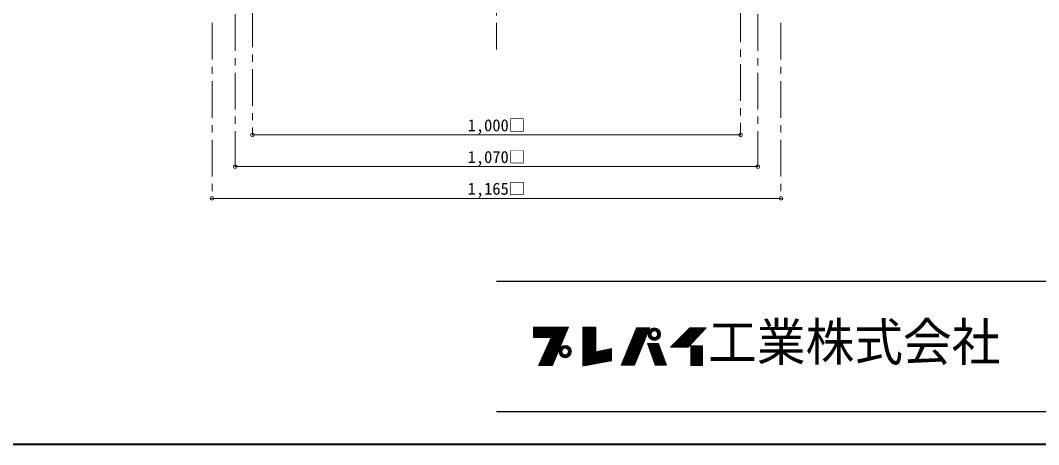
# Model space of a CAD drawing. Units: millimetres at full size, sheet at 1:15; details may follow other scales. Extents: x -3186 to 2889, y -2031 to 2184.
# Drawn here: x -1123 to 962, y -2031 to -1161 of the extents above; entities that cross this region are included whole.
import ezdxf
from ezdxf.enums import TextEntityAlignment as Align

# ---------------------------------------------------------------- set-up
doc = ezdxf.new("R2010")
doc.units = ezdxf.units.MM
doc.header["$LTSCALE"] = 15
doc.header["$PDMODE"] = 32
doc.header["$PDSIZE"] = 7.5
doc.linetypes.add('CHAIN1', pattern=[8, 5, -1, 1, -1])
doc.layers.add('0-0', color=7, linetype='Continuous', lineweight=18)
doc.styles.add('ＭＳ ゴシック', font='')
doc.styles.get('ＭＳ ゴシック').set_extended_font_data('MS Gothic')

msp = doc.modelspace()

# ---------------------------------------------------------------- linework, layer by layer
at = {"layer": '0-0', "color": 4, "linetype": 'CHAIN1', "lineweight": 9}
for p, q in [((-148.15, 153.97), (-148.15, -1220.74)), ((-648.15, -1140.74), (-648.15, -1395.74)), ((351.85, -1130.74), (351.85, -1395.74)), ((-730.65, -1165.74), (-730.65, -1525.74)), ((-683.15, -1148.24), (-683.15, -1460.74)), ((386.85, -1148.24), (386.85, -1460.74)), ((434.35, -1165.74), (434.35, -1525.74))]:
    msp.add_line(p, q, dxfattribs=at)
at = {"layer": '0-0', "color": 4, "lineweight": 9}
for p, q in [((-648.15, -1395.74), (351.85, -1395.74)), ((-683.15, -1460.74), (386.85, -1460.74)), ((-730.65, -1525.74), (434.35, -1525.74))]:
    msp.add_line(p, q, dxfattribs=at)
at = {"layer": '0-0', "color": 6, "lineweight": 25}
for p, q in [((-148.15, -1695.39), (2821.85, -1695.39)), ((2821.85, -1963.24), (-148.15, -1963.24))]:
    msp.add_line(p, q, dxfattribs=at)
at = {"layer": '0-0'}
for p, q in [((-72.51, -1791.04), (-1.4, -1791.04)), ((-72.51, -1791.67), (-1.66, -1791.67)), ((-72.51, -1792.62), (-2.05, -1792.62)), ((-33.45, -1868.53), (-1.01, -1790.1)), ((28.92, -1789.78), (28.92, -1869.48)), ((55.06, -1789.78), (28.92, -1789.78)), ((28.92, -1791.04), (55.06, -1791.04)), ((28.92, -1791.67), (55.06, -1791.67)), ((28.92, -1792.62), (55.06, -1792.62)), ((138.85, -1791.36), (107.35, -1867.9)), ((134.13, -1867.9), (165.94, -1791.36)), ((138.34, -1792.62), (165.42, -1792.62)), ((138.85, -1791.36), (165.94, -1791.36)), ((169.91, -1792.62), (180.25, -1792.62)), ((244.38, -1831.05), (281.23, -1791.36)), ((246.58, -1792.62), (280.06, -1792.62)), ((-72.51, -1793.56), (-2.44, -1793.56)), ((-72.51, -1794.51), (-2.83, -1794.51)), ((-72.51, -1795.77), (-3.35, -1795.77)), ((-3.74, -1796.71), (-72.51, -1796.71)), ((-72.51, -1797.66), (-4.13, -1797.66)), ((-72.51, -1798.6), (-4.52, -1798.6)), ((-72.51, -1799.55), (-4.91, -1799.55)), ((-72.51, -1800.49), (-5.31, -1800.49)), ((-72.51, -1801.12), (-5.57, -1801.12)), ((-72.51, -1802.38), (-6.09, -1802.38)), ((-72.51, -1803.33), (-6.48, -1803.33)), ((-72.51, -1804.27), (-6.87, -1804.27)), ((-72.51, -1805.22), (-7.26, -1805.22)), ((-72.51, -1806.16), (-7.65, -1806.16)), ((-72.51, -1807.11), (-8.04, -1807.11)), ((-72.51, -1808.05), (-8.43, -1808.05)), ((-72.51, -1809), (-8.82, -1809)), ((-72.51, -1809.94), (-9.21, -1809.94)), ((-35.97, -1811.2), (-72.51, -1811.2)), ((-62.43, -1868.53), (-35.97, -1811.2)), ((-10.65, -1813.41), (-36.99, -1813.41)), ((-10.13, -1812.15), (-36.41, -1812.15)), ((-9.74, -1811.2), (-35.97, -1811.2)), ((28.92, -1793.56), (55.06, -1793.56)), ((28.92, -1794.51), (55.06, -1794.51)), ((28.92, -1795.77), (55.06, -1795.77)), ((28.92, -1796.71), (55.06, -1796.71)), ((28.92, -1797.66), (55.06, -1797.66)), ((28.92, -1798.6), (55.06, -1798.6)), ((28.92, -1799.55), (55.06, -1799.55)), ((28.92, -1800.49), (55.06, -1800.49)), ((28.92, -1801.12), (55.06, -1801.12)), ((28.92, -1802.38), (55.06, -1802.38)), ((28.92, -1803.33), (55.06, -1803.33)), ((28.92, -1804.27), (55.06, -1804.27)), ((28.92, -1805.22), (55.06, -1805.22)), ((28.92, -1806.16), (55.06, -1806.16)), ((28.92, -1807.11), (55.06, -1807.11)), ((28.92, -1808.05), (55.06, -1808.05)), ((28.92, -1809), (55.06, -1809)), ((28.92, -1809.94), (55.06, -1809.94)), ((28.92, -1811.2), (55.06, -1811.2)), ((28.92, -1812.15), (55.06, -1812.15)), ((28.92, -1813.41), (55.06, -1813.41)), ((129.78, -1813.41), (156.78, -1813.41)), ((130.3, -1812.15), (157.3, -1812.15)), ((130.69, -1811.2), (157.7, -1811.2)), ((131.21, -1809.94), (158.22, -1809.94)), ((131.59, -1809), (158.61, -1809)), ((131.98, -1808.05), (159.01, -1808.05)), ((132.37, -1807.11), (159.4, -1807.11)), ((132.76, -1806.16), (159.79, -1806.16)), ((133.18, -1805.22), (160.18, -1805.22)), ((133.54, -1804.27), (160.58, -1804.27)), ((133.93, -1803.33), (160.97, -1803.33)), ((134.32, -1802.38), (161.36, -1802.38)), ((134.84, -1801.12), (161.89, -1801.12)), ((135.09, -1800.49), (162.15, -1800.49)), ((135.48, -1799.55), (162.54, -1799.55)), ((135.87, -1798.6), (162.93, -1798.6)), ((136.26, -1797.66), (163.33, -1797.66)), ((136.65, -1796.71), (163.72, -1796.71)), ((137.04, -1795.77), (164.11, -1795.77)), ((137.56, -1794.51), (164.63, -1794.51)), ((137.95, -1793.56), (165, -1793.56)), ((162.33, -1804.27), (168.33, -1804.27)), ((162.39, -1803.01), (168.45, -1803.01)), ((162.43, -1805.85), (168.52, -1805.85)), ((162.65, -1801.44), (168.95, -1801.44)), ((162.72, -1807.42), (169.11, -1807.42)), ((163.24, -1799.55), (170.26, -1799.55)), ((163.24, -1809), (170.26, -1809)), ((163.82, -1798.29), (171.96, -1798.29)), ((163.99, -1810.57), (172.66, -1810.57)), ((164.81, -1796.71), (185.35, -1796.71)), ((165.05, -1812.15), (185.11, -1812.15)), ((165.87, -1795.45), (184.29, -1795.45)), ((166.18, -1813.41), (183.97, -1813.41)), ((167.7, -1793.88), (182.46, -1793.88)), ((186.16, -1810.57), (177.5, -1810.57)), ((186.34, -1798.29), (178.2, -1798.29)), ((186.92, -1799.55), (179.9, -1799.55)), ((186.92, -1809), (179.9, -1809)), ((187.43, -1807.42), (181.05, -1807.42)), ((187.51, -1801.44), (181.2, -1801.44)), ((187.73, -1805.85), (181.64, -1805.85)), ((187.77, -1803.01), (181.71, -1803.01)), ((181.83, -1804.27), (187.83, -1804.27)), ((225.79, -1813.41), (260.76, -1813.41)), ((227.05, -1812.15), (261.93, -1812.15)), ((228, -1811.2), (262.81, -1811.2)), ((229.26, -1809.94), (263.98, -1809.94)), ((230.2, -1809), (264.85, -1809)), ((231.15, -1808.05), (265.73, -1808.05)), ((232.09, -1807.11), (266.61, -1807.11)), ((233.04, -1806.16), (267.49, -1806.16)), ((233.98, -1805.22), (268.36, -1805.22)), ((234.93, -1804.27), (269.24, -1804.27)), ((235.87, -1803.33), (270.21, -1803.33)), ((236.82, -1802.38), (271, -1802.38)), ((238.08, -1801.12), (272.17, -1801.12)), ((238.71, -1800.49), (272.75, -1800.49)), ((239.65, -1799.55), (273.63, -1799.55)), ((240.6, -1798.6), (274.51, -1798.6)), ((241.54, -1797.66), (275.38, -1797.66)), ((242.49, -1796.71), (276.26, -1796.71)), ((243.43, -1795.77), (277.14, -1795.77)), ((244.69, -1794.51), (278.31, -1794.51)), ((245.64, -1793.56), (279.19, -1793.56)), ((-19.64, -1835.14), (-47.02, -1835.14)), ((-18.99, -1833.57), (-46.29, -1833.57)), ((-18.47, -1832.31), (-45.71, -1832.31)), ((-17.81, -1830.73), (-44.98, -1830.73)), ((-44.4, -1829.47), (-17.29, -1829.47)), ((-16.64, -1827.9), (-43.68, -1827.9)), ((-15.99, -1826.32), (-42.95, -1826.32)), ((-15.47, -1825.06), (-42.37, -1825.06)), ((-41.64, -1823.49), (-14.82, -1823.49)), ((-14.3, -1822.23), (-41.06, -1822.23)), ((-13.78, -1820.97), (-40.38, -1820.97)), ((-39.75, -1819.39), (-13.12, -1819.39)), ((-12.6, -1818.13), (-39.17, -1818.13)), ((-11.95, -1816.56), (-38.44, -1816.56)), ((-11.56, -1815.61), (-38.01, -1815.61)), ((-11.04, -1814.35), (-37.42, -1814.35)), ((-19.46, -1835.14), (-12.44, -1835.14)), ((-18.71, -1833.57), (-10.04, -1833.57)), ((-17.89, -1832.31), (2.65, -1832.31)), ((-16.52, -1830.73), (1.27, -1830.73)), ((-15, -1829.47), (-0.24, -1829.47)), ((-12.01, -1827.9), (-3.23, -1827.9)), ((3.46, -1833.57), (-5.2, -1833.57)), ((4.22, -1835.14), (-2.8, -1835.14)), ((28.92, -1814.35), (55.06, -1814.35)), ((28.92, -1815.61), (55.06, -1815.61)), ((28.92, -1816.56), (55.06, -1816.56)), ((28.92, -1818.13), (55.06, -1818.13)), ((28.92, -1819.39), (55.06, -1819.39)), ((28.92, -1820.97), (55.06, -1820.97)), ((28.92, -1822.23), (55.06, -1822.23)), ((28.92, -1823.49), (55.06, -1823.49)), ((28.92, -1825.06), (55.06, -1825.06)), ((28.92, -1826.32), (55.06, -1826.32)), ((28.92, -1827.9), (55.06, -1827.9)), ((28.92, -1829.47), (55.06, -1829.47)), ((28.92, -1830.73), (55.06, -1830.73)), ((28.92, -1832.31), (55.06, -1832.31)), ((28.92, -1833.57), (55.06, -1833.57)), ((28.92, -1835.14), (55.06, -1835.14)), ((87.51, -1835.14), (79.05, -1835.14)), ((120.84, -1835.14), (147.75, -1835.14)), ((121.48, -1833.57), (148.4, -1833.57)), ((122, -1832.31), (148.92, -1832.31)), ((122.65, -1830.73), (149.58, -1830.73)), ((123.17, -1829.47), (150.1, -1829.47)), ((123.82, -1827.9), (150.76, -1827.9)), ((124.47, -1826.32), (151.41, -1826.32)), ((124.99, -1825.06), (151.94, -1825.06)), ((125.62, -1823.49), (152.59, -1823.49)), ((126.15, -1822.23), (153.11, -1822.23)), ((126.67, -1820.97), (153.64, -1820.97)), ((127.32, -1819.39), (154.29, -1819.39)), ((127.84, -1818.13), (154.82, -1818.13)), ((128.48, -1816.56), (155.47, -1816.56)), ((128.87, -1815.61), (155.86, -1815.61)), ((129.39, -1814.35), (156.39, -1814.35)), ((161.33, -1823.49), (183.39, -1823.49)), ((161.88, -1825.06), (183.97, -1825.06)), ((162.31, -1826.32), (184.43, -1826.32)), ((162.86, -1827.9), (185.01, -1827.9)), ((163.41, -1829.47), (185.59, -1829.47)), ((163.85, -1830.73), (186.06, -1830.73)), ((164.39, -1832.31), (186.64, -1832.31)), ((164.83, -1833.57), (187.1, -1833.57)), ((165.38, -1835.14), (187.68, -1835.14)), ((168.68, -1815.3), (181.48, -1815.3)), ((171.67, -1816.56), (178.49, -1816.56)), ((199.65, -1867.59), (183.27, -1823.17)), ((208.15, -1831.05), (244.38, -1831.05)), ((209.73, -1829.47), (245.84, -1829.47)), ((211.3, -1827.9), (247.3, -1827.9)), ((212.88, -1826.32), (248.77, -1826.32)), ((214.14, -1825.06), (249.94, -1825.06)), ((215.71, -1823.49), (251.4, -1823.49)), ((216.97, -1822.23), (252.57, -1822.23)), ((218.23, -1820.97), (253.74, -1820.97)), ((219.81, -1819.39), (255.2, -1819.39)), ((221.07, -1818.13), (256.37, -1818.13)), ((222.64, -1816.56), (257.83, -1816.56)), ((223.59, -1815.61), (258.71, -1815.61)), ((224.85, -1814.35), (259.88, -1814.35)), ((250.05, -1829.47), (273.99, -1829.47)), ((250.05, -1830.73), (273.99, -1830.73)), ((250.05, -1832.31), (273.99, -1832.31)), ((250.05, -1833.57), (273.99, -1833.57)), ((250.05, -1835.14), (273.99, -1835.14)), ((-27.98, -1855.3), (-56.32, -1855.3)), ((-27.33, -1853.73), (-55.6, -1853.73)), ((-26.68, -1852.15), (-54.87, -1852.15)), ((-26.02, -1850.58), (-54.14, -1850.58)), ((-25.37, -1849), (-53.42, -1849)), ((-24.85, -1847.74), (-52.84, -1847.74)), ((-24.2, -1846.17), (-52.11, -1846.17)), ((-23.55, -1844.59), (-51.38, -1844.59)), ((-22.77, -1842.7), (-50.46, -1842.7)), ((-22.24, -1841.44), (-49.93, -1841.44)), ((-21.59, -1839.87), (-49.2, -1839.87)), ((-48.62, -1838.61), (-21.07, -1838.61)), ((-20.42, -1837.03), (-47.89, -1837.03)), ((-20.37, -1839.87), (-14.37, -1839.87)), ((-20.31, -1838.61), (-14.25, -1838.61)), ((-20.27, -1841.44), (-14.18, -1841.44)), ((-20.05, -1837.03), (-13.75, -1837.03)), ((-20.05, -1842.7), (-13.75, -1842.7)), ((-19.46, -1844.59), (-12.44, -1844.59)), ((-18.71, -1846.17), (-10.04, -1846.17)), ((-17.65, -1847.74), (2.41, -1847.74)), ((-16.52, -1849), (1.27, -1849)), ((-14.54, -1850.58), (-0.7, -1850.58)), ((-11.03, -1852.15), (-4.21, -1852.15)), ((3.46, -1846.17), (-5.2, -1846.17)), ((4.22, -1844.59), (-2.8, -1844.59)), ((4.81, -1837.03), (-1.5, -1837.03)), ((4.81, -1842.7), (-1.5, -1842.7)), ((5.03, -1841.44), (-1.06, -1841.44)), ((5.07, -1838.61), (-0.99, -1838.61)), ((-0.87, -1839.87), (5.13, -1839.87)), ((28.92, -1837.03), (55.06, -1837.03)), ((28.92, -1838.61), (55.06, -1838.61)), ((28.92, -1839.87), (55.06, -1839.87)), ((28.92, -1841.44), (87.51, -1841.44)), ((28.92, -1842.7), (87.51, -1842.7)), ((28.92, -1844.59), (87.51, -1844.59)), ((28.92, -1846.17), (87.51, -1846.17)), ((28.92, -1847.74), (87.51, -1847.74)), ((28.92, -1849), (87.51, -1849)), ((28.92, -1850.58), (87.51, -1850.58)), ((28.92, -1852.15), (87.51, -1852.15)), ((28.92, -1853.73), (87.51, -1853.73)), ((28.92, -1855.3), (87.51, -1855.3)), ((87.51, -1839.87), (57.89, -1839.87)), ((87.51, -1838.61), (63.53, -1838.61)), ((87.51, -1837.03), (70.58, -1837.03)), ((112.54, -1855.3), (139.37, -1855.3)), ((113.19, -1853.73), (140.02, -1853.73)), ((113.84, -1852.15), (140.68, -1852.15)), ((114.48, -1850.58), (141.33, -1850.58)), ((115.13, -1849), (141.98, -1849)), ((115.65, -1847.74), (142.51, -1847.74)), ((116.3, -1846.17), (143.16, -1846.17)), ((116.95, -1844.59), (143.82, -1844.59)), ((117.72, -1842.7), (144.6, -1842.7)), ((118.24, -1841.44), (145.13, -1841.44)), ((118.89, -1839.87), (145.78, -1839.87)), ((119.41, -1838.61), (146.31, -1838.61)), ((120.06, -1837.03), (146.96, -1837.03)), ((166.04, -1837.03), (188.38, -1837.03)), ((166.58, -1838.61), (188.96, -1838.61)), ((167.02, -1839.87), (189.43, -1839.87)), ((167.57, -1841.44), (190.01, -1841.44)), ((168.01, -1842.7), (190.47, -1842.7)), ((168.66, -1844.59), (191.17, -1844.59)), ((169.21, -1846.17), (191.75, -1846.17)), ((169.72, -1847.74), (192.33, -1847.74)), ((170.2, -1849), (192.8, -1849)), ((170.74, -1850.58), (193.38, -1850.58)), ((171.29, -1852.15), (193.96, -1852.15)), ((171.84, -1853.73), (194.54, -1853.73)), ((172.38, -1855.3), (195.12, -1855.3)), ((250.05, -1837.03), (273.99, -1837.03)), ((250.05, -1838.61), (273.99, -1838.61)), ((250.05, -1839.87), (273.99, -1839.87)), ((250.05, -1841.44), (273.99, -1841.44)), ((250.05, -1842.7), (273.99, -1842.7)), ((250.05, -1844.59), (273.99, -1844.59)), ((250.05, -1846.17), (273.99, -1846.17)), ((250.05, -1847.74), (273.99, -1847.74)), ((250.05, -1849), (273.99, -1849)), ((250.05, -1850.58), (273.99, -1850.58)), ((250.05, -1852.15), (273.99, -1852.15)), ((250.05, -1853.73), (273.99, -1853.73)), ((250.05, -1855.3), (273.99, -1855.3)), ((-62.43, -1868.53), (-33.45, -1868.53)), ((-32.8, -1866.96), (-61.7, -1866.96)), ((-32.02, -1865.07), (-60.83, -1865.07)), ((-31.37, -1863.49), (-60.1, -1863.49)), ((-30.71, -1861.92), (-59.38, -1861.92)), ((-29.93, -1860.03), (-58.51, -1860.03)), ((-29.28, -1858.45), (-57.78, -1858.45)), ((-28.5, -1856.56), (-56.91, -1856.56)), ((28.92, -1856.56), (87.51, -1856.56)), ((28.92, -1858.45), (87.51, -1858.45)), ((28.92, -1860.03), (80.62, -1860.03)), ((28.92, -1861.92), (70.28, -1861.92)), ((28.92, -1863.49), (61.66, -1863.49)), ((28.92, -1865.07), (53.04, -1865.07)), ((28.92, -1866.96), (42.7, -1866.96)), ((134.13, -1867.9), (107.35, -1867.9)), ((107.74, -1866.96), (134.52, -1866.96)), ((108.52, -1865.07), (135.31, -1865.07)), ((109.17, -1863.49), (135.96, -1863.49)), ((109.82, -1861.92), (136.62, -1861.92)), ((110.59, -1860.03), (137.4, -1860.03)), ((111.24, -1858.45), (138.06, -1858.45)), ((112.02, -1856.56), (138.84, -1856.56)), ((172.82, -1856.56), (195.58, -1856.56)), ((173.48, -1858.45), (196.28, -1858.45)), ((174.13, -1860.03), (196.86, -1860.03)), ((174.68, -1861.92), (197.56, -1861.92)), ((175.23, -1863.49), (198.14, -1863.49)), ((175.78, -1865.07), (198.72, -1865.07)), ((176.44, -1866.96), (199.42, -1866.96)), ((176.65, -1867.59), (199.65, -1867.59)), ((250.05, -1856.56), (273.99, -1856.56)), ((250.05, -1858.45), (273.99, -1858.45)), ((250.05, -1860.03), (273.99, -1860.03)), ((250.05, -1861.92), (273.99, -1861.92)), ((250.05, -1863.49), (273.99, -1863.49)), ((250.05, -1865.07), (273.99, -1865.07)), ((250.05, -1866.96), (273.99, -1866.96))]:
    msp.add_line(p, q, dxfattribs=at)
at = {"layer": '0-0', "color": 1, "lineweight": 40}
msp.add_line((2889.35, -2030.74), (-3185.65, -2030.74), dxfattribs=at)
at = {"layer": '0-0'}
for points in [[(-72.51, -1811.2), (-72.51, -1790.1), (-1.01, -1790.1)], [(28.92, -1869.48), (87.51, -1858.77), (87.51, -1833.25), (55.06, -1840.5), (55.06, -1789.78)], [(208.15, -1831.05), (247.84, -1791.36), (281.23, -1791.36)], [(176.65, -1867.59), (161.22, -1823.17), (183.27, -1823.17)]]:
    msp.add_lwpolyline(points, dxfattribs=at)
msp.add_lwpolyline([(250.05, -1827.9), (250.05, -1868.53), (273.99, -1868.53), (273.99, -1827.9)], close=True, dxfattribs=at)
for centre, radius in [((175.08, -1804.27), 12.75), ((175.08, -1804.27), 6.75), ((-7.62, -1839.87), 12.75), ((-7.62, -1839.87), 6.75)]:
    msp.add_circle(centre, radius, dxfattribs=at)
at = {"layer": '0-0', "color": 1}
for p in [(-648.15, -1395.74), (351.85, -1395.74), (-683.15, -1460.74), (386.85, -1460.74), (-730.65, -1525.74), (434.35, -1525.74)]:
    msp.add_point(p, dxfattribs=at)

# ---------------------------------------------------------------- texts
at = {"layer": '0-0', "style": 'ＭＳ ゴシック'}
for s, p in [('1,000□', (-207.22, -1395.74)), ('1,070□', (-207.22, -1460.74)), ('1,165□', (-207.22, -1525.74))]:
    msp.add_text(s, height=24.74, dxfattribs=at).set_placement(p, align=Align.BOTTOM_LEFT)
at = {"layer": '0-0', "style": 'ＭＳ ゴシック', "width": 0.95}
msp.add_text('工業株式会社', height=76.98, dxfattribs=at).set_placement((285.24, -1881.82), align=Align.BOTTOM_LEFT)

doc.saveas('drawing.dxf')
